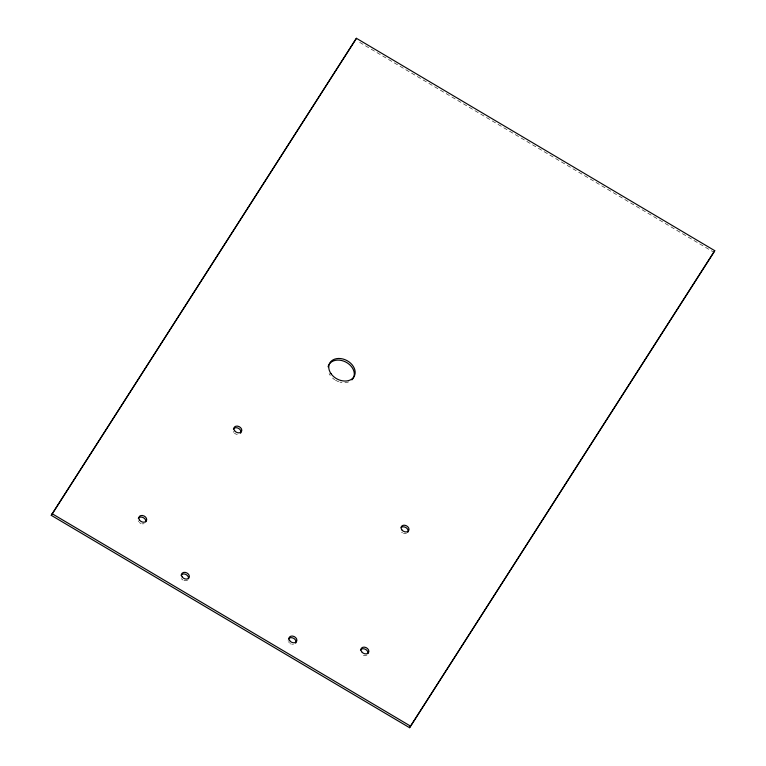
<?xml version="1.0" encoding="UTF-8"?>
<svg xmlns="http://www.w3.org/2000/svg" width="766" height="766" viewBox="0 0 766 766"><rect width="100%" height="100%" fill="white"/><g stroke="black" fill="none" stroke-linecap="round" stroke-linejoin="round"><path stroke-width="0.57" stroke-dasharray="3.83 2.87" d="M359.666 42.35L712.84 251.688M237.307 434.446A4.165 3.131 28.1 0 1 234.415 433.096M233.726 432.321A4.165 3.131 28.1 0 1 233.247 431.459M406.449 533.366A4.165 3.131 28.1 0 1 403.481 533.308M402.495 532.849A4.165 3.131 28.1 0 1 401.633 532.207M144.142 523.618A4.165 3.131 28.1 0 1 142.217 523.81M141.183 523.561A4.165 3.131 28.1 0 1 139.326 522.46M138.627 521.684A4.165 3.131 28.1 0 1 138.158 520.823M367.067 654.873A4.165 3.131 28.1 0 1 361.485 654.135M293.397 644.417A4.165 3.131 28.1 0 1 292.392 644.388M291.358 644.149A4.165 3.131 28.1 0 1 290.371 643.689M289.5 643.047A4.165 3.131 28.1 0 1 288.801 642.272M288.332 641.41A4.165 3.131 28.1 0 1 288.112 640.529M187.593 580.063A4.165 3.131 28.1 0 1 183.859 580.437M182.873 579.967A4.165 3.131 28.1 0 1 181.312 578.56M348.626 381.908A13.893 10.437 28.1 0 1 339.893 382.071M338.754 381.707A13.893 10.437 28.1 0 1 335.47 380.175M334.704 379.697A13.893 10.437 28.1 0 1 332.568 378.05M330.251 375.464A13.893 10.437 28.1 0 1 329.102 373.569"/><path stroke-width="1.15" d="M51.265 515.327L356.42 38.3L714.735 250.674L713.864 252.292L409.58 727.7L51.265 515.327L356.42 38.3M409.58 727.7L714.735 250.674M52.136 513.708L410.442 726.082M233.391 428.97A4.165 3.131 28.1 0 1 238.666 428.453A4.165 3.131 28.1 0 1 240.562 433.221M401.164 527.468A4.165 3.131 28.1 0 1 406.334 527.86A4.165 3.131 28.1 0 1 407.771 532.332M138.301 518.333A4.165 3.131 28.1 0 1 143.098 517.567A4.165 3.131 28.1 0 1 145.789 521.828M360.46 650.008A4.165 3.131 28.1 0 1 365.248 649.233A4.165 3.131 28.1 0 1 367.939 653.503M288.476 638.921A4.165 3.131 28.1 0 1 293.751 638.404A4.165 3.131 28.1 0 1 295.647 643.172M180.987 575.209A4.165 3.131 28.1 0 1 185.774 574.433A4.165 3.131 28.1 0 1 188.465 578.703M329.16 364.3A13.893 10.437 28.1 0 1 347.754 363.218A13.893 10.437 28.1 0 1 351.881 379.879M328.107 366.818A13.893 10.437 28.1 0 1 328.71 365.085M234.588 430.703A4.165 3.131 28.1 0 0 241.424 431.603A4.165 3.131 28.1 0 0 237.517 426.126A4.165 3.131 28.1 0 0 234.588 430.703M401.796 529.813A4.165 3.131 28.1 0 0 408.632 530.714A4.165 3.131 28.1 0 0 404.726 525.237A4.165 3.131 28.1 0 0 401.796 529.813M139.498 520.066A4.165 3.131 28.1 0 0 146.335 520.966A4.165 3.131 28.1 0 0 142.419 515.489A4.165 3.131 28.1 0 0 139.498 520.066M361.648 651.742A4.165 3.131 28.1 0 0 368.484 652.642A4.165 3.131 28.1 0 0 364.578 647.165A4.165 3.131 28.1 0 0 361.648 651.742M289.672 640.654A4.165 3.131 28.1 0 0 296.509 641.554A4.165 3.131 28.1 0 0 292.593 636.077A4.165 3.131 28.1 0 0 289.672 640.654M182.174 576.942A4.165 3.131 28.1 0 0 189.011 577.832A4.165 3.131 28.1 0 0 185.104 572.365A4.165 3.131 28.1 0 0 182.174 576.942M331.113 373.846A13.893 10.437 28.1 0 0 353.911 376.834A13.893 10.437 28.1 0 0 340.87 358.593A13.893 10.437 28.1 0 0 331.113 373.846"/></g></svg>
